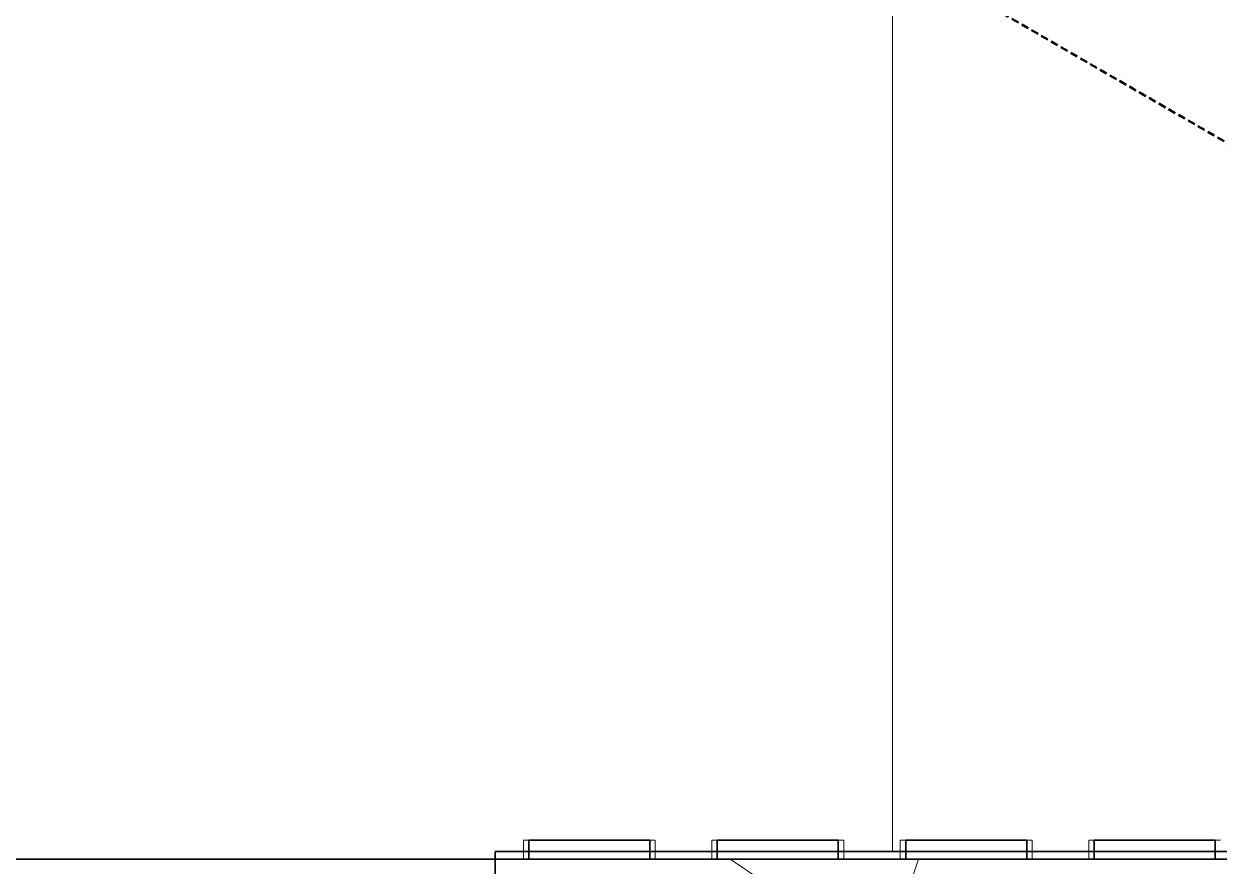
# Model space of a CAD drawing. Header units: millimetres. Extents: x -153298 to 620751, y -313239 to 250031.
# Drawn here: x 130178.9 to 130496, y -304278.6 to -304055.1 of the extents above; entities that cross this region are included whole.
import ezdxf

# ---------------------------------------------------------------- set-up
doc = ezdxf.new("R2010")
doc.units = ezdxf.units.MM
doc.linetypes.add('Centre', pattern=[31.75, 6.35, -4.7625, 15.875, -4.7625])
doc.linetypes.add('DPA_Hidden 50', pattern=[3, 2, -1])
for name, color, linetype, lineweight in [('A-ANNO-SYMB', 7, 'Continuous', 9), ('A-FLOR-FNSH', 7, 'Continuous', 70), ('A-FLOR-LEVL', 7, 'Continuous', 35), ('A-FLOR-PATT', 7, 'Continuous', 70), ('A-GENM', 7, 'Continuous', 9), ('A-WALL-PATT', 7, 'Continuous', 35), ('I-WALL-E', 7, 'Continuous', 35)]:
    doc.layers.add(name, color=color, linetype=linetype, lineweight=lineweight)
pattern_1 = [(50, (108217.3, -305821.75), (728.737, -63.756), [76.2, -838.2]), (355, (108217.3, -305821.75), (-140.972, 764.228), [60.96, -670.56]), (100.451, (108278, -305827.1), (587.77, 700.467), [64.76, -712.36]), (46.184, (108217.3, -305618.55), (1084.316, -168.17), [114.3, -1257.3]), (96.636, (108307.7, -305632.6), (949.61, 989.71), [97.14, -1068.54]), (351.184, (108217.3, -305618.6), (949.62, 989.7), [91.44, -1005.84]), (21, (108318.9, -305669.35), (606.458, -409.06), [76.2, -838.2]), (326, (108318.9, -305669.35), (247.208, 736.753), [60.96, -670.56]), (71.451, (108369.44, -305703.44), (853.668, 327.685), [64.76, -712.36]), (37.5, (108217.3, -305821.75), (12.3547, 338.2201), [33.528, -628.904, 33.528, -647.192, -673.1]), (37.5, (108217.3, -305821.75), (12.3547, 338.2201), [-1343.152, 33.528, -639.572]), (7.5, (108217.3, -305821.75), (267.279, 400.722), [33.528, -354.584, 33.528, -613.664, -256.54]), (7.5, (108217.3, -305821.75), (267.279, 400.722), [-1035.304, 33.528, -223.012]), (327.5, (107990.73, -305821.75), (542.3633, -22.9153), [33.528, -220.472, 33.528, -758.952, -1051.56]), (327.5, (107990.73, -305821.75), (542.3633, -22.9153), [-1046.48, 33.528, -1018.032]), (317.5, (107889.13, -305821.75), (592.517, 101.707), [33.528, -296.672, 33.528, -492.76, -746.76]), (317.5, (107889.13, -305821.75), (592.517, 101.707), [-856.488, 33.528, -713.232])]

# ---------------------------------------------------------------- blocks, each defined once
blk = doc.blocks.new('DPA_GM_Tactile Tile Line Base - Decision Tactile-16424871-2120-01 ENTRANCE 1 SECTION A')
at = {"layer": 'A-GENM', "color": 7}
for p, q in [((-852938.87, 92175), (-852938.87, 92170)), ((-852938.87, 92175), (-852938.87, 92172)), ((-852938.87, 92175), (-852938.87, 92172)), ((-852938.87, 92175), (-852938.87, 92172)), ((-852938.87, 92175), (-852938.87, 92172)), ((-852938.87, 92175), (-852938.87, 92172)), ((-852938.87, 92175), (-852938.87, 92172)), ((-852938.87, 92175), (-852938.87, 92172)), ((-852938.87, 92175), (-852938.87, 92172)), ((-852938.87, 92175), (-852938.87, 92172)), ((-852938.87, 92175), (-852938.87, 92172)), ((-852938.87, 92175), (-852938.87, 92172)), ((-852938.87, 92175), (-852938.87, 92172)), ((-852938.87, 92175), (-852938.87, 92172)), ((-852938.87, 92175), (-852938.87, 92172)), ((-852938.87, 92175), (-852938.87, 92172)), ((-852938.87, 92175), (-852938.87, 92172)), ((-852938.87, 92175), (-852938.87, 92172)), ((-852938.87, 92175), (-852938.87, 92172)), ((-852938.87, 92175), (-852938.87, 92172)), ((-852938.87, 92175), (-852938.87, 92172)), ((-852938.87, 92175), (-852938.87, 92172)), ((-852938.87, 92175), (-852938.87, 92172)), ((-852938.87, 92175), (-852938.87, 92172)), ((-852938.87, 92175), (-852938.87, 92172)), ((-852938.87, 92175), (-852938.87, 92172)), ((-852938.87, 92175), (-852938.87, 92172)), ((-852938.87, 92175), (-852938.87, 92172)), ((-852938.81, 92175), (-852937.41, 92175)), ((-852933.75, 92175), (-852938.28, 92175)), ((-852938.28, 92175), (-852933.75, 92175)), ((-852933.75, 92175), (-852938.28, 92175)), ((-852938.28, 92175), (-852933.75, 92175)), ((-852933.75, 92175), (-852938.28, 92175)), ((-852938.28, 92175), (-852933.75, 92175)), ((-852933.75, 92175), (-852938.28, 92175)), ((-852938.28, 92175), (-852933.75, 92175)), ((-852933.75, 92175), (-852938.28, 92175)), ((-852938.28, 92175), (-852933.75, 92175)), ((-852933.75, 92175), (-852938.28, 92175)), ((-852938.28, 92175), (-852933.75, 92175)), ((-852933.75, 92175), (-852938.28, 92175)), ((-852938.28, 92175), (-852933.75, 92175)), ((-852933.75, 92175), (-852938.28, 92175)), ((-852938.28, 92175), (-852933.75, 92175)), ((-852933.75, 92175), (-852938.28, 92175)), ((-852938.28, 92175), (-852933.75, 92175)), ((-852933.75, 92175), (-852938.28, 92175)), ((-852938.28, 92175), (-852933.75, 92175)), ((-852933.75, 92175), (-852938.28, 92175)), ((-852938.28, 92175), (-852933.75, 92175)), ((-852933.75, 92175), (-852938.28, 92175)), ((-852938.28, 92175), (-852933.75, 92175)), ((-852933.75, 92175), (-852938.28, 92175)), ((-852938.28, 92175), (-852933.75, 92175)), ((-852933.75, 92175), (-852938.28, 92175)), ((-852938.28, 92175), (-852933.75, 92175)), ((-852933.75, 92175), (-852938.28, 92175)), ((-852938.28, 92175), (-852933.75, 92175)), ((-852933.75, 92175), (-852938.28, 92175)), ((-852938.28, 92175), (-852933.75, 92175)), ((-852933.75, 92175), (-852938.28, 92175)), ((-852938.28, 92175), (-852933.75, 92175)), ((-852933.75, 92175), (-852938.28, 92175)), ((-852938.28, 92175), (-852933.75, 92175)), ((-852933.75, 92175), (-852938.28, 92175)), ((-852938.28, 92175), (-852933.75, 92175)), ((-852933.75, 92175), (-852938.28, 92175)), ((-852938.28, 92175), (-852933.75, 92175)), ((-852933.75, 92175), (-852938.28, 92175)), ((-852938.28, 92175), (-852933.75, 92175)), ((-852933.75, 92175), (-852938.28, 92175)), ((-852938.28, 92175), (-852933.75, 92175)), ((-852933.75, 92175), (-852938.28, 92175)), ((-852938.28, 92175), (-852933.75, 92175)), ((-852933.75, 92175), (-852938.28, 92175)), ((-852938.28, 92175), (-852933.75, 92175)), ((-852933.75, 92175), (-852938.28, 92175)), ((-852938.28, 92175), (-852933.75, 92175)), ((-852933.75, 92175), (-852938.28, 92175)), ((-852938.28, 92175), (-852933.75, 92175)), ((-852933.75, 92175), (-852938.28, 92175)), ((-852938.28, 92175), (-852933.75, 92175)), ((-852933.42, 92175), (-852937.92, 92175)), ((-852921.37, 92175), (-852933.43, 92175)), ((-852933.43, 92175), (-852921.37, 92175)), ((-852921.37, 92175), (-852933.43, 92175)), ((-852933.43, 92175), (-852921.37, 92175)), ((-852921.37, 92175), (-852933.43, 92175)), ((-852933.43, 92175), (-852921.37, 92175)), ((-852921.37, 92175), (-852933.43, 92175)), ((-852933.43, 92175), (-852921.37, 92175)), ((-852921.37, 92175), (-852933.43, 92175)), ((-852933.43, 92175), (-852921.37, 92175)), ((-852921.37, 92175), (-852933.43, 92175)), ((-852933.43, 92175), (-852921.37, 92175)), ((-852921.37, 92175), (-852933.43, 92175)), ((-852933.43, 92175), (-852921.37, 92175)), ((-852921.37, 92175), (-852933.43, 92175)), ((-852933.43, 92175), (-852921.37, 92175)), ((-852921.37, 92175), (-852933.43, 92175)), ((-852933.43, 92175), (-852921.37, 92175)), ((-852921.37, 92175), (-852933.43, 92175)), ((-852933.43, 92175), (-852921.37, 92175)), ((-852921.37, 92175), (-852933.43, 92175)), ((-852933.43, 92175), (-852921.37, 92175)), ((-852921.37, 92175), (-852933.43, 92175)), ((-852933.43, 92175), (-852921.37, 92175)), ((-852921.37, 92175), (-852933.43, 92175)), ((-852933.43, 92175), (-852921.37, 92175)), ((-852921.37, 92175), (-852933.43, 92175)), ((-852933.43, 92175), (-852921.37, 92175)), ((-852921.37, 92175), (-852933.43, 92175)), ((-852933.43, 92175), (-852921.37, 92175)), ((-852921.37, 92175), (-852933.43, 92175)), ((-852933.43, 92175), (-852921.37, 92175)), ((-852921.37, 92175), (-852933.43, 92175)), ((-852933.43, 92175), (-852921.37, 92175)), ((-852921.37, 92175), (-852933.43, 92175)), ((-852933.43, 92175), (-852921.37, 92175)), ((-852921.37, 92175), (-852933.43, 92175)), ((-852933.43, 92175), (-852921.37, 92175)), ((-852921.37, 92175), (-852933.43, 92175)), ((-852933.43, 92175), (-852921.37, 92175)), ((-852921.37, 92175), (-852933.43, 92175)), ((-852933.43, 92175), (-852921.37, 92175)), ((-852921.37, 92175), (-852933.43, 92175)), ((-852933.43, 92175), (-852921.37, 92175)), ((-852921.37, 92175), (-852933.43, 92175)), ((-852933.43, 92175), (-852921.37, 92175)), ((-852921.37, 92175), (-852933.43, 92175)), ((-852933.43, 92175), (-852921.37, 92175)), ((-852921.37, 92175), (-852933.43, 92175)), ((-852933.43, 92175), (-852921.37, 92175)), ((-852921.37, 92175), (-852933.43, 92175)), ((-852933.43, 92175), (-852921.37, 92175)), ((-852921.37, 92175), (-852933.43, 92175)), ((-852933.43, 92175), (-852921.37, 92175)), ((-852921.37, 92175), (-852933.22, 92175)), ((-852904.83, 92175), (-852921.37, 92175)), ((-852921.37, 92175), (-852904.47, 92175)), ((-852904.47, 92175), (-852921.37, 92175)), ((-852921.37, 92175), (-852904.47, 92175)), ((-852904.47, 92175), (-852921.37, 92175)), ((-852921.37, 92175), (-852904.47, 92175)), ((-852904.47, 92175), (-852921.37, 92175)), ((-852921.37, 92175), (-852904.47, 92175)), ((-852904.47, 92175), (-852921.37, 92175)), ((-852921.37, 92175), (-852904.47, 92175)), ((-852904.47, 92175), (-852921.37, 92175)), ((-852921.37, 92175), (-852904.47, 92175)), ((-852904.47, 92175), (-852921.37, 92175)), ((-852921.37, 92175), (-852904.47, 92175)), ((-852904.47, 92175), (-852921.37, 92175)), ((-852921.37, 92175), (-852904.47, 92175)), ((-852904.47, 92175), (-852921.37, 92175)), ((-852921.37, 92175), (-852904.47, 92175)), ((-852904.47, 92175), (-852921.37, 92175)), ((-852921.37, 92175), (-852904.47, 92175)), ((-852904.47, 92175), (-852921.37, 92175)), ((-852921.37, 92175), (-852904.47, 92175)), ((-852904.47, 92175), (-852921.37, 92175)), ((-852921.37, 92175), (-852904.47, 92175)), ((-852904.47, 92175), (-852921.37, 92175)), ((-852921.37, 92175), (-852904.47, 92175)), ((-852904.47, 92175), (-852921.37, 92175)), ((-852921.37, 92175), (-852904.47, 92175)), ((-852904.47, 92175), (-852921.37, 92175)), ((-852921.37, 92175), (-852904.47, 92175)), ((-852904.47, 92175), (-852921.37, 92175)), ((-852921.37, 92175), (-852904.47, 92175)), ((-852904.47, 92175), (-852921.37, 92175)), ((-852921.37, 92175), (-852904.47, 92175)), ((-852904.47, 92175), (-852921.37, 92175)), ((-852921.37, 92175), (-852904.47, 92175)), ((-852904.47, 92175), (-852921.37, 92175)), ((-852921.37, 92175), (-852904.47, 92175)), ((-852904.47, 92175), (-852921.37, 92175)), ((-852921.37, 92175), (-852904.47, 92175)), ((-852904.47, 92175), (-852921.37, 92175)), ((-852921.37, 92175), (-852904.47, 92175)), ((-852904.47, 92175), (-852921.37, 92175)), ((-852921.37, 92175), (-852904.47, 92175)), ((-852904.47, 92175), (-852921.37, 92175)), ((-852921.37, 92175), (-852904.47, 92175)), ((-852904.47, 92175), (-852921.37, 92175)), ((-852921.37, 92175), (-852904.47, 92175)), ((-852904.47, 92175), (-852921.37, 92175)), ((-852921.37, 92175), (-852904.47, 92175)), ((-852904.47, 92175), (-852921.37, 92175)), ((-852921.37, 92175), (-852904.47, 92175)), ((-852904.47, 92175), (-852921.37, 92175)), ((-852921.37, 92175), (-852904.47, 92175)), ((-852904.47, 92175), (-852921.37, 92175)), ((-852905.33, 92175), (-852904.11, 92175)), ((-852904.08, 92175), (-852904.02, 92175)), ((-852903.96, 92175), (-852903.96, 92175)), ((-852903.96, 92175), (-852903.96, 92175)), ((-852903.96, 92175), (-852903.96, 92175)), ((-852903.96, 92175), (-852903.96, 92175)), ((-852903.96, 92175), (-852903.96, 92175)), ((-852903.96, 92175), (-852903.96, 92175)), ((-852903.96, 92175), (-852903.96, 92175)), ((-852903.96, 92175), (-852903.96, 92175)), ((-852903.96, 92175), (-852903.96, 92175)), ((-852903.96, 92175), (-852903.96, 92175)), ((-852903.96, 92175), (-852903.96, 92175)), ((-852903.96, 92175), (-852903.96, 92175)), ((-852903.96, 92175), (-852903.96, 92175)), ((-852903.96, 92175), (-852903.96, 92175)), ((-852903.96, 92175), (-852903.96, 92175)), ((-852903.96, 92175), (-852903.96, 92175)), ((-852903.96, 92175), (-852903.96, 92175)), ((-852903.96, 92175), (-852903.96, 92175)), ((-852903.96, 92175), (-852903.96, 92175)), ((-852903.96, 92175), (-852903.96, 92175)), ((-852903.96, 92175), (-852903.96, 92175)), ((-852903.96, 92175), (-852903.96, 92175)), ((-852903.96, 92175), (-852903.96, 92175)), ((-852903.96, 92175), (-852903.96, 92175)), ((-852903.96, 92175), (-852903.96, 92175)), ((-852903.96, 92175), (-852903.96, 92175)), ((-852903.96, 92175), (-852903.96, 92175)), ((-852903.87, 92170), (-852903.87, 92175)), ((-852903.87, 92172), (-852903.87, 92175)), ((-852903.87, 92172), (-852903.87, 92175)), ((-852903.87, 92172), (-852903.87, 92175)), ((-852903.87, 92172), (-852903.87, 92175)), ((-852903.87, 92172), (-852903.87, 92175)), ((-852903.87, 92172), (-852903.87, 92175)), ((-852903.87, 92172), (-852903.87, 92175)), ((-852903.87, 92172), (-852903.87, 92175)), ((-852903.87, 92172), (-852903.87, 92175)), ((-852903.87, 92172), (-852903.87, 92175)), ((-852903.87, 92172), (-852903.87, 92175)), ((-852903.87, 92172), (-852903.87, 92175)), ((-852903.87, 92172), (-852903.87, 92175)), ((-852903.87, 92172), (-852903.87, 92175)), ((-852903.87, 92172), (-852903.87, 92175)), ((-852903.87, 92172), (-852903.87, 92175)), ((-852903.87, 92172), (-852903.87, 92175)), ((-852903.87, 92172), (-852903.87, 92175)), ((-852903.87, 92172), (-852903.87, 92175)), ((-852903.87, 92172), (-852903.87, 92175)), ((-852903.87, 92172), (-852903.87, 92175)), ((-852903.87, 92172), (-852903.87, 92175)), ((-852903.87, 92172), (-852903.87, 92175)), ((-852903.87, 92172), (-852903.87, 92175)), ((-852903.87, 92172), (-852903.87, 92175)), ((-852903.87, 92172), (-852903.87, 92175)), ((-852903.87, 92172), (-852903.87, 92175)), ((-852888.87, 92175), (-852888.87, 92170)), ((-852888.87, 92175), (-852888.87, 92172)), ((-852888.87, 92175), (-852888.87, 92172)), ((-852888.87, 92175), (-852888.87, 92172)), ((-852888.87, 92175), (-852888.87, 92172)), ((-852888.87, 92175), (-852888.87, 92172)), ((-852888.87, 92175), (-852888.87, 92172)), ((-852888.87, 92175), (-852888.87, 92172)), ((-852888.87, 92175), (-852888.87, 92172)), ((-852888.87, 92175), (-852888.87, 92172)), ((-852888.87, 92175), (-852888.87, 92172)), ((-852888.87, 92175), (-852888.87, 92172)), ((-852888.87, 92175), (-852888.87, 92172)), ((-852888.87, 92175), (-852888.87, 92172)), ((-852888.87, 92175), (-852888.87, 92172)), ((-852888.87, 92175), (-852888.87, 92172)), ((-852888.87, 92175), (-852888.87, 92172)), ((-852888.87, 92175), (-852888.87, 92172)), ((-852888.87, 92175), (-852888.87, 92172)), ((-852888.87, 92175), (-852888.87, 92172)), ((-852888.87, 92175), (-852888.87, 92172)), ((-852888.87, 92175), (-852888.87, 92172)), ((-852888.87, 92175), (-852888.87, 92172)), ((-852888.87, 92175), (-852888.87, 92172)), ((-852888.87, 92175), (-852888.87, 92172)), ((-852888.87, 92175), (-852888.87, 92172)), ((-852888.87, 92175), (-852888.87, 92172)), ((-852888.87, 92175), (-852888.87, 92172)), ((-852888.81, 92175), (-852887.41, 92175)), ((-852875.9, 92175), (-852888.28, 92175)), ((-852888.28, 92175), (-852875.9, 92175)), ((-852875.9, 92175), (-852888.28, 92175)), ((-852888.28, 92175), (-852875.9, 92175)), ((-852875.9, 92175), (-852888.28, 92175)), ((-852888.28, 92175), (-852875.9, 92175)), ((-852875.9, 92175), (-852888.28, 92175)), ((-852888.28, 92175), (-852875.9, 92175)), ((-852875.9, 92175), (-852888.28, 92175)), ((-852888.28, 92175), (-852875.9, 92175)), ((-852875.9, 92175), (-852888.28, 92175)), ((-852888.28, 92175), (-852875.9, 92175)), ((-852875.9, 92175), (-852888.28, 92175)), ((-852888.28, 92175), (-852875.9, 92175)), ((-852875.9, 92175), (-852888.28, 92175)), ((-852888.28, 92175), (-852875.9, 92175)), ((-852875.9, 92175), (-852888.28, 92175)), ((-852888.28, 92175), (-852875.9, 92175)), ((-852875.9, 92175), (-852888.28, 92175)), ((-852888.28, 92175), (-852875.9, 92175)), ((-852875.9, 92175), (-852888.28, 92175)), ((-852888.28, 92175), (-852875.9, 92175)), ((-852875.9, 92175), (-852888.28, 92175)), ((-852888.28, 92175), (-852875.9, 92175)), ((-852875.9, 92175), (-852888.28, 92175)), ((-852888.28, 92175), (-852875.9, 92175)), ((-852875.9, 92175), (-852888.28, 92175)), ((-852888.28, 92175), (-852875.9, 92175)), ((-852875.9, 92175), (-852888.28, 92175)), ((-852888.28, 92175), (-852875.9, 92175)), ((-852875.9, 92175), (-852888.28, 92175)), ((-852888.28, 92175), (-852875.9, 92175)), ((-852875.9, 92175), (-852888.28, 92175)), ((-852888.28, 92175), (-852875.9, 92175)), ((-852875.9, 92175), (-852888.28, 92175)), ((-852888.28, 92175), (-852875.9, 92175)), ((-852875.9, 92175), (-852888.28, 92175)), ((-852888.28, 92175), (-852875.9, 92175)), ((-852875.9, 92175), (-852888.28, 92175)), ((-852888.28, 92175), (-852875.9, 92175)), ((-852875.9, 92175), (-852888.28, 92175)), ((-852888.28, 92175), (-852875.9, 92175)), ((-852875.9, 92175), (-852888.28, 92175)), ((-852888.28, 92175), (-852875.9, 92175)), ((-852875.9, 92175), (-852888.28, 92175)), ((-852888.28, 92175), (-852875.9, 92175)), ((-852875.9, 92175), (-852888.28, 92175)), ((-852888.28, 92175), (-852875.9, 92175)), ((-852875.9, 92175), (-852888.28, 92175)), ((-852888.28, 92175), (-852875.9, 92175)), ((-852875.9, 92175), (-852888.28, 92175)), ((-852888.28, 92175), (-852875.9, 92175)), ((-852875.9, 92175), (-852888.28, 92175)), ((-852888.28, 92175), (-852875.9, 92175)), ((-852875.67, 92175), (-852887.92, 92175)), ((-852871.37, 92175), (-852874.81, 92175)), ((-852874.81, 92175), (-852871.37, 92175)), ((-852871.37, 92175), (-852874.81, 92175)), ((-852874.81, 92175), (-852871.37, 92175)), ((-852871.37, 92175), (-852874.81, 92175)), ((-852874.81, 92175), (-852871.37, 92175)), ((-852871.37, 92175), (-852874.81, 92175)), ((-852874.81, 92175), (-852871.37, 92175)), ((-852871.37, 92175), (-852874.81, 92175)), ((-852874.81, 92175), (-852871.37, 92175)), ((-852871.37, 92175), (-852874.81, 92175)), ((-852874.81, 92175), (-852871.37, 92175)), ((-852871.37, 92175), (-852874.81, 92175)), ((-852874.81, 92175), (-852871.37, 92175)), ((-852871.37, 92175), (-852874.81, 92175)), ((-852874.81, 92175), (-852871.37, 92175)), ((-852871.37, 92175), (-852874.81, 92175)), ((-852874.81, 92175), (-852871.37, 92175)), ((-852871.37, 92175), (-852874.81, 92175)), ((-852874.81, 92175), (-852871.37, 92175)), ((-852871.37, 92175), (-852874.81, 92175)), ((-852874.81, 92175), (-852871.37, 92175)), ((-852871.37, 92175), (-852874.81, 92175)), ((-852874.81, 92175), (-852871.37, 92175)), ((-852871.37, 92175), (-852874.81, 92175)), ((-852874.81, 92175), (-852871.37, 92175)), ((-852871.37, 92175), (-852874.81, 92175)), ((-852874.81, 92175), (-852871.37, 92175)), ((-852871.37, 92175), (-852874.81, 92175)), ((-852874.81, 92175), (-852871.37, 92175)), ((-852871.37, 92175), (-852874.81, 92175)), ((-852874.81, 92175), (-852871.37, 92175)), ((-852871.37, 92175), (-852874.81, 92175)), ((-852874.81, 92175), (-852871.37, 92175)), ((-852871.37, 92175), (-852874.81, 92175)), ((-852874.81, 92175), (-852871.37, 92175)), ((-852871.37, 92175), (-852874.81, 92175)), ((-852874.81, 92175), (-852871.37, 92175)), ((-852871.37, 92175), (-852874.81, 92175)), ((-852874.81, 92175), (-852871.37, 92175)), ((-852871.37, 92175), (-852874.81, 92175)), ((-852874.81, 92175), (-852871.37, 92175)), ((-852871.37, 92175), (-852874.81, 92175)), ((-852874.81, 92175), (-852871.37, 92175)), ((-852871.37, 92175), (-852874.81, 92175)), ((-852874.81, 92175), (-852871.37, 92175)), ((-852871.37, 92175), (-852874.81, 92175)), ((-852874.81, 92175), (-852871.37, 92175)), ((-852871.37, 92175), (-852874.81, 92175)), ((-852874.81, 92175), (-852871.37, 92175)), ((-852871.37, 92175), (-852874.81, 92175)), ((-852874.81, 92175), (-852871.37, 92175)), ((-852871.37, 92175), (-852874.81, 92175)), ((-852874.81, 92175), (-852871.37, 92175)), ((-852871.37, 92175), (-852874.8, 92175)), ((-852860.1, 92175), (-852871.37, 92175)), ((-852871.37, 92175), (-852860.06, 92175)), ((-852860.06, 92175), (-852871.37, 92175)), ((-852871.37, 92175), (-852860.06, 92175)), ((-852860.06, 92175), (-852871.37, 92175)), ((-852871.37, 92175), (-852860.06, 92175)), ((-852860.06, 92175), (-852871.37, 92175)), ((-852871.37, 92175), (-852860.06, 92175)), ((-852860.06, 92175), (-852871.37, 92175)), ((-852871.37, 92175), (-852860.06, 92175)), ((-852860.06, 92175), (-852871.37, 92175)), ((-852871.37, 92175), (-852860.06, 92175)), ((-852860.06, 92175), (-852871.37, 92175)), ((-852871.37, 92175), (-852860.06, 92175)), ((-852860.06, 92175), (-852871.37, 92175)), ((-852871.37, 92175), (-852860.06, 92175)), ((-852860.06, 92175), (-852871.37, 92175)), ((-852871.37, 92175), (-852860.06, 92175)), ((-852860.06, 92175), (-852871.37, 92175)), ((-852871.37, 92175), (-852860.06, 92175)), ((-852860.06, 92175), (-852871.37, 92175)), ((-852871.37, 92175), (-852860.06, 92175)), ((-852860.06, 92175), (-852871.37, 92175)), ((-852871.37, 92175), (-852860.06, 92175)), ((-852860.06, 92175), (-852871.37, 92175)), ((-852871.37, 92175), (-852860.06, 92175)), ((-852860.06, 92175), (-852871.37, 92175)), ((-852871.37, 92175), (-852860.06, 92175)), ((-852860.06, 92175), (-852871.37, 92175)), ((-852871.37, 92175), (-852860.06, 92175)), ((-852860.06, 92175), (-852871.37, 92175)), ((-852871.37, 92175), (-852860.06, 92175)), ((-852860.06, 92175), (-852871.37, 92175)), ((-852871.37, 92175), (-852860.06, 92175)), ((-852860.06, 92175), (-852871.37, 92175)), ((-852871.37, 92175), (-852860.06, 92175)), ((-852860.06, 92175), (-852871.37, 92175)), ((-852871.37, 92175), (-852860.06, 92175)), ((-852860.06, 92175), (-852871.37, 92175)), ((-852871.37, 92175), (-852860.06, 92175)), ((-852860.06, 92175), (-852871.37, 92175)), ((-852871.37, 92175), (-852860.06, 92175)), ((-852860.06, 92175), (-852871.37, 92175)), ((-852871.37, 92175), (-852860.06, 92175)), ((-852860.06, 92175), (-852871.37, 92175)), ((-852871.37, 92175), (-852860.06, 92175)), ((-852860.06, 92175), (-852871.37, 92175)), ((-852871.37, 92175), (-852860.06, 92175)), ((-852860.06, 92175), (-852871.37, 92175)), ((-852871.37, 92175), (-852860.06, 92175)), ((-852860.06, 92175), (-852871.37, 92175)), ((-852871.37, 92175), (-852860.06, 92175)), ((-852860.06, 92175), (-852871.37, 92175)), ((-852871.37, 92175), (-852860.06, 92175)), ((-852860.06, 92175), (-852871.37, 92175)), ((-852854.83, 92175), (-852859.53, 92175)), ((-852859, 92175), (-852854.47, 92175)), ((-852854.47, 92175), (-852859, 92175)), ((-852859, 92175), (-852854.47, 92175)), ((-852854.47, 92175), (-852859, 92175)), ((-852859, 92175), (-852854.47, 92175)), ((-852854.47, 92175), (-852859, 92175)), ((-852859, 92175), (-852854.47, 92175)), ((-852854.47, 92175), (-852859, 92175)), ((-852859, 92175), (-852854.47, 92175)), ((-852854.47, 92175), (-852859, 92175)), ((-852859, 92175), (-852854.47, 92175)), ((-852854.47, 92175), (-852859, 92175)), ((-852859, 92175), (-852854.47, 92175)), ((-852854.47, 92175), (-852859, 92175)), ((-852859, 92175), (-852854.47, 92175)), ((-852854.47, 92175), (-852859, 92175)), ((-852859, 92175), (-852854.47, 92175)), ((-852854.47, 92175), (-852859, 92175)), ((-852859, 92175), (-852854.47, 92175)), ((-852854.47, 92175), (-852859, 92175)), ((-852859, 92175), (-852854.47, 92175)), ((-852854.47, 92175), (-852859, 92175)), ((-852859, 92175), (-852854.47, 92175)), ((-852854.47, 92175), (-852859, 92175)), ((-852859, 92175), (-852854.47, 92175)), ((-852854.47, 92175), (-852859, 92175)), ((-852859, 92175), (-852854.47, 92175)), ((-852854.47, 92175), (-852859, 92175)), ((-852859, 92175), (-852854.47, 92175)), ((-852854.47, 92175), (-852859, 92175)), ((-852859, 92175), (-852854.47, 92175)), ((-852854.47, 92175), (-852859, 92175)), ((-852859, 92175), (-852854.47, 92175)), ((-852854.47, 92175), (-852859, 92175)), ((-852859, 92175), (-852854.47, 92175)), ((-852854.47, 92175), (-852859, 92175)), ((-852859, 92175), (-852854.47, 92175)), ((-852854.47, 92175), (-852859, 92175)), ((-852859, 92175), (-852854.47, 92175)), ((-852854.47, 92175), (-852859, 92175)), ((-852859, 92175), (-852854.47, 92175)), ((-852854.47, 92175), (-852859, 92175)), ((-852859, 92175), (-852854.47, 92175)), ((-852854.47, 92175), (-852859, 92175)), ((-852859, 92175), (-852854.47, 92175)), ((-852854.47, 92175), (-852859, 92175)), ((-852859, 92175), (-852854.47, 92175)), ((-852854.47, 92175), (-852859, 92175)), ((-852859, 92175), (-852854.47, 92175)), ((-852854.47, 92175), (-852859, 92175)), ((-852859, 92175), (-852854.47, 92175)), ((-852854.47, 92175), (-852859, 92175)), ((-852859, 92175), (-852854.47, 92175)), ((-852854.47, 92175), (-852859, 92175)), ((-852855.33, 92175), (-852853.94, 92175)), ((-852853.87, 92170), (-852853.87, 92175)), ((-852853.87, 92172), (-852853.87, 92175)), ((-852853.87, 92172), (-852853.87, 92175)), ((-852853.87, 92172), (-852853.87, 92175)), ((-852853.87, 92172), (-852853.87, 92175)), ((-852853.87, 92172), (-852853.87, 92175)), ((-852853.87, 92172), (-852853.87, 92175)), ((-852853.87, 92172), (-852853.87, 92175)), ((-852853.87, 92172), (-852853.87, 92175)), ((-852853.87, 92172), (-852853.87, 92175)), ((-852853.87, 92172), (-852853.87, 92175)), ((-852853.87, 92172), (-852853.87, 92175)), ((-852853.87, 92172), (-852853.87, 92175)), ((-852853.87, 92172), (-852853.87, 92175)), ((-852853.87, 92172), (-852853.87, 92175)), ((-852853.87, 92172), (-852853.87, 92175)), ((-852853.87, 92172), (-852853.87, 92175)), ((-852853.87, 92172), (-852853.87, 92175)), ((-852853.87, 92172), (-852853.87, 92175)), ((-852853.87, 92172), (-852853.87, 92175)), ((-852853.87, 92172), (-852853.87, 92175)), ((-852853.87, 92172), (-852853.87, 92175)), ((-852853.87, 92172), (-852853.87, 92175)), ((-852853.87, 92172), (-852853.87, 92175)), ((-852853.87, 92172), (-852853.87, 92175)), ((-852853.87, 92172), (-852853.87, 92175)), ((-852853.87, 92172), (-852853.87, 92175)), ((-852853.87, 92172), (-852853.87, 92175)), ((-852838.87, 92175), (-852838.87, 92170)), ((-852838.87, 92175), (-852838.87, 92172)), ((-852838.87, 92175), (-852838.87, 92172)), ((-852838.87, 92175), (-852838.87, 92172)), ((-852838.87, 92175), (-852838.87, 92172)), ((-852838.87, 92175), (-852838.87, 92172)), ((-852838.87, 92175), (-852838.87, 92172)), ((-852838.87, 92175), (-852838.87, 92172)), ((-852838.87, 92175), (-852838.87, 92172)), ((-852838.87, 92175), (-852838.87, 92172)), ((-852838.87, 92175), (-852838.87, 92172)), ((-852838.87, 92175), (-852838.87, 92172)), ((-852838.87, 92175), (-852838.87, 92172)), ((-852838.87, 92175), (-852838.87, 92172)), ((-852838.87, 92175), (-852838.87, 92172)), ((-852838.87, 92175), (-852838.87, 92172)), ((-852838.87, 92175), (-852838.87, 92172)), ((-852838.87, 92175), (-852838.87, 92172)), ((-852838.87, 92175), (-852838.87, 92172)), ((-852838.87, 92175), (-852838.87, 92172)), ((-852838.87, 92175), (-852838.87, 92172)), ((-852838.87, 92175), (-852838.87, 92172)), ((-852838.87, 92175), (-852838.87, 92172)), ((-852838.87, 92175), (-852838.87, 92172)), ((-852838.87, 92175), (-852838.87, 92172)), ((-852838.87, 92175), (-852838.87, 92172)), ((-852838.87, 92175), (-852838.87, 92172)), ((-852838.87, 92175), (-852838.87, 92172)), ((-852838.81, 92175), (-852837.41, 92175)), ((-852830.89, 92175), (-852838.28, 92175)), ((-852838.28, 92175), (-852830.89, 92175)), ((-852830.89, 92175), (-852838.28, 92175)), ((-852838.28, 92175), (-852830.89, 92175)), ((-852830.89, 92175), (-852838.28, 92175)), ((-852838.28, 92175), (-852830.89, 92175)), ((-852830.89, 92175), (-852838.28, 92175)), ((-852838.28, 92175), (-852830.89, 92175)), ((-852830.89, 92175), (-852838.28, 92175)), ((-852838.28, 92175), (-852830.89, 92175)), ((-852830.89, 92175), (-852838.28, 92175)), ((-852838.28, 92175), (-852830.89, 92175)), ((-852830.89, 92175), (-852838.28, 92175)), ((-852838.28, 92175), (-852830.89, 92175)), ((-852830.89, 92175), (-852838.28, 92175)), ((-852838.28, 92175), (-852830.89, 92175)), ((-852830.89, 92175), (-852838.28, 92175)), ((-852838.28, 92175), (-852830.89, 92175)), ((-852830.89, 92175), (-852838.28, 92175)), ((-852838.28, 92175), (-852830.89, 92175)), ((-852830.89, 92175), (-852838.28, 92175)), ((-852838.28, 92175), (-852830.89, 92175)), ((-852830.89, 92175), (-852838.28, 92175)), ((-852838.28, 92175), (-852830.89, 92175)), ((-852830.89, 92175), (-852838.28, 92175)), ((-852838.28, 92175), (-852830.89, 92175)), ((-852830.89, 92175), (-852838.28, 92175)), ((-852838.28, 92175), (-852830.89, 92175)), ((-852830.89, 92175), (-852838.28, 92175)), ((-852838.28, 92175), (-852830.89, 92175)), ((-852830.89, 92175), (-852838.28, 92175)), ((-852838.28, 92175), (-852830.89, 92175)), ((-852830.89, 92175), (-852838.28, 92175)), ((-852838.28, 92175), (-852830.89, 92175)), ((-852830.89, 92175), (-852838.28, 92175)), ((-852838.28, 92175), (-852830.89, 92175)), ((-852830.89, 92175), (-852838.28, 92175)), ((-852838.28, 92175), (-852830.89, 92175)), ((-852830.89, 92175), (-852838.28, 92175)), ((-852838.28, 92175), (-852830.89, 92175)), ((-852830.89, 92175), (-852838.28, 92175)), ((-852838.28, 92175), (-852830.89, 92175)), ((-852830.89, 92175), (-852838.28, 92175)), ((-852838.28, 92175), (-852830.89, 92175)), ((-852830.89, 92175), (-852838.28, 92175)), ((-852838.28, 92175), (-852830.89, 92175)), ((-852830.89, 92175), (-852838.28, 92175)), ((-852838.28, 92175), (-852830.89, 92175)), ((-852830.89, 92175), (-852838.28, 92175)), ((-852838.28, 92175), (-852830.89, 92175)), ((-852830.89, 92175), (-852838.28, 92175)), ((-852838.28, 92175), (-852830.89, 92175)), ((-852830.89, 92175), (-852838.28, 92175)), ((-852838.28, 92175), (-852830.89, 92175)), ((-852830.9, 92175), (-852837.92, 92175)), ((-852821.37, 92175), (-852830.12, 92175)), ((-852830.12, 92175), (-852821.37, 92175)), ((-852821.37, 92175), (-852830.12, 92175)), ((-852830.12, 92175), (-852821.37, 92175)), ((-852821.37, 92175), (-852830.12, 92175)), ((-852830.12, 92175), (-852821.37, 92175)), ((-852821.37, 92175), (-852830.12, 92175)), ((-852830.12, 92175), (-852821.37, 92175)), ((-852821.37, 92175), (-852830.12, 92175)), ((-852830.12, 92175), (-852821.37, 92175)), ((-852821.37, 92175), (-852830.12, 92175)), ((-852830.12, 92175), (-852821.37, 92175)), ((-852821.37, 92175), (-852830.12, 92175)), ((-852830.12, 92175), (-852821.37, 92175)), ((-852821.37, 92175), (-852830.12, 92175)), ((-852830.12, 92175), (-852821.37, 92175)), ((-852821.37, 92175), (-852830.12, 92175)), ((-852830.12, 92175), (-852821.37, 92175)), ((-852821.37, 92175), (-852830.12, 92175)), ((-852830.12, 92175), (-852821.37, 92175)), ((-852821.37, 92175), (-852830.12, 92175)), ((-852830.12, 92175), (-852821.37, 92175)), ((-852821.37, 92175), (-852830.12, 92175)), ((-852830.12, 92175), (-852821.37, 92175)), ((-852821.37, 92175), (-852830.12, 92175)), ((-852830.12, 92175), (-852821.37, 92175)), ((-852821.37, 92175), (-852830.12, 92175)), ((-852830.12, 92175), (-852821.37, 92175)), ((-852821.37, 92175), (-852830.12, 92175)), ((-852830.12, 92175), (-852821.37, 92175)), ((-852821.37, 92175), (-852830.12, 92175)), ((-852830.12, 92175), (-852821.37, 92175)), ((-852821.37, 92175), (-852830.12, 92175)), ((-852830.12, 92175), (-852821.37, 92175)), ((-852821.37, 92175), (-852830.12, 92175)), ((-852830.12, 92175), (-852821.37, 92175)), ((-852821.37, 92175), (-852830.12, 92175)), ((-852830.12, 92175), (-852821.37, 92175)), ((-852821.37, 92175), (-852830.12, 92175)), ((-852830.12, 92175), (-852821.37, 92175)), ((-852821.37, 92175), (-852830.12, 92175)), ((-852830.12, 92175), (-852821.37, 92175)), ((-852821.37, 92175), (-852830.12, 92175)), ((-852830.12, 92175), (-852821.37, 92175)), ((-852821.37, 92175), (-852830.12, 92175)), ((-852830.12, 92175), (-852821.37, 92175)), ((-852821.37, 92175), (-852830.12, 92175)), ((-852830.12, 92175), (-852821.37, 92175)), ((-852821.37, 92175), (-852830.12, 92175)), ((-852830.12, 92175), (-852821.37, 92175)), ((-852821.37, 92175), (-852830.12, 92175)), ((-852830.12, 92175), (-852821.37, 92175)), ((-852821.37, 92175), (-852830.12, 92175)), ((-852830.12, 92175), (-852821.37, 92175)), ((-852821.37, 92175), (-852829.7, 92175)), ((-852817.08, 92175), (-852821.37, 92175)), ((-852821.37, 92175), (-852816.84, 92175)), ((-852816.84, 92175), (-852821.37, 92175)), ((-852821.37, 92175), (-852816.84, 92175)), ((-852816.84, 92175), (-852821.37, 92175)), ((-852821.37, 92175), (-852816.84, 92175)), ((-852816.84, 92175), (-852821.37, 92175)), ((-852821.37, 92175), (-852816.84, 92175)), ((-852816.84, 92175), (-852821.37, 92175)), ((-852821.37, 92175), (-852816.84, 92175)), ((-852816.84, 92175), (-852821.37, 92175)), ((-852821.37, 92175), (-852816.84, 92175)), ((-852816.84, 92175), (-852821.37, 92175)), ((-852821.37, 92175), (-852816.84, 92175)), ((-852816.84, 92175), (-852821.37, 92175)), ((-852821.37, 92175), (-852816.84, 92175)), ((-852816.84, 92175), (-852821.37, 92175)), ((-852821.37, 92175), (-852816.84, 92175)), ((-852816.84, 92175), (-852821.37, 92175)), ((-852821.37, 92175), (-852816.84, 92175)), ((-852816.84, 92175), (-852821.37, 92175)), ((-852821.37, 92175), (-852816.84, 92175)), ((-852816.84, 92175), (-852821.37, 92175)), ((-852821.37, 92175), (-852816.84, 92175)), ((-852816.84, 92175), (-852821.37, 92175)), ((-852821.37, 92175), (-852816.84, 92175)), ((-852816.84, 92175), (-852821.37, 92175)), ((-852821.37, 92175), (-852816.84, 92175)), ((-852816.84, 92175), (-852821.37, 92175)), ((-852821.37, 92175), (-852816.84, 92175)), ((-852816.84, 92175), (-852821.37, 92175)), ((-852821.37, 92175), (-852816.84, 92175)), ((-852816.84, 92175), (-852821.37, 92175)), ((-852821.37, 92175), (-852816.84, 92175)), ((-852816.84, 92175), (-852821.37, 92175)), ((-852821.37, 92175), (-852816.84, 92175)), ((-852816.84, 92175), (-852821.37, 92175)), ((-852821.37, 92175), (-852816.84, 92175)), ((-852816.84, 92175), (-852821.37, 92175)), ((-852821.37, 92175), (-852816.84, 92175)), ((-852816.84, 92175), (-852821.37, 92175)), ((-852821.37, 92175), (-852816.84, 92175)), ((-852816.84, 92175), (-852821.37, 92175)), ((-852821.37, 92175), (-852816.84, 92175)), ((-852816.84, 92175), (-852821.37, 92175)), ((-852821.37, 92175), (-852816.84, 92175)), ((-852816.84, 92175), (-852821.37, 92175)), ((-852821.37, 92175), (-852816.84, 92175)), ((-852816.84, 92175), (-852821.37, 92175)), ((-852821.37, 92175), (-852816.84, 92175)), ((-852816.84, 92175), (-852821.37, 92175)), ((-852821.37, 92175), (-852816.84, 92175)), ((-852816.84, 92175), (-852821.37, 92175)), ((-852821.37, 92175), (-852816.84, 92175)), ((-852816.84, 92175), (-852821.37, 92175)), ((-852804.83, 92175), (-852816.16, 92175)), ((-852816.16, 92175), (-852804.47, 92175)), ((-852804.47, 92175), (-852816.16, 92175)), ((-852816.16, 92175), (-852804.47, 92175)), ((-852804.47, 92175), (-852816.16, 92175)), ((-852816.16, 92175), (-852804.47, 92175)), ((-852804.47, 92175), (-852816.16, 92175)), ((-852816.16, 92175), (-852804.47, 92175)), ((-852804.47, 92175), (-852816.16, 92175)), ((-852816.16, 92175), (-852804.47, 92175)), ((-852804.47, 92175), (-852816.16, 92175)), ((-852816.16, 92175), (-852804.47, 92175)), ((-852804.47, 92175), (-852816.16, 92175)), ((-852816.16, 92175), (-852804.47, 92175)), ((-852804.47, 92175), (-852816.16, 92175)), ((-852816.16, 92175), (-852804.47, 92175)), ((-852804.47, 92175), (-852816.16, 92175)), ((-852816.16, 92175), (-852804.47, 92175)), ((-852804.47, 92175), (-852816.16, 92175)), ((-852816.16, 92175), (-852804.47, 92175)), ((-852804.47, 92175), (-852816.16, 92175)), ((-852816.16, 92175), (-852804.47, 92175)), ((-852804.47, 92175), (-852816.16, 92175)), ((-852816.16, 92175), (-852804.47, 92175)), ((-852804.47, 92175), (-852816.16, 92175)), ((-852816.16, 92175), (-852804.47, 92175)), ((-852804.47, 92175), (-852816.16, 92175)), ((-852816.16, 92175), (-852804.47, 92175)), ((-852804.47, 92175), (-852816.16, 92175)), ((-852816.16, 92175), (-852804.47, 92175)), ((-852804.47, 92175), (-852816.16, 92175)), ((-852816.16, 92175), (-852804.47, 92175)), ((-852804.47, 92175), (-852816.16, 92175)), ((-852816.16, 92175), (-852804.47, 92175)), ((-852804.47, 92175), (-852816.16, 92175)), ((-852816.16, 92175), (-852804.47, 92175)), ((-852804.47, 92175), (-852816.16, 92175)), ((-852816.16, 92175), (-852804.47, 92175)), ((-852804.47, 92175), (-852816.16, 92175)), ((-852816.16, 92175), (-852804.47, 92175)), ((-852804.47, 92175), (-852816.16, 92175)), ((-852816.16, 92175), (-852804.47, 92175)), ((-852804.47, 92175), (-852816.16, 92175)), ((-852816.16, 92175), (-852804.47, 92175)), ((-852804.47, 92175), (-852816.16, 92175)), ((-852816.16, 92175), (-852804.47, 92175)), ((-852804.47, 92175), (-852816.16, 92175)), ((-852816.16, 92175), (-852804.47, 92175)), ((-852804.47, 92175), (-852816.16, 92175)), ((-852816.16, 92175), (-852804.47, 92175)), ((-852804.47, 92175), (-852816.16, 92175)), ((-852816.16, 92175), (-852804.47, 92175)), ((-852804.47, 92175), (-852816.16, 92175)), ((-852816.16, 92175), (-852804.47, 92175)), ((-852804.47, 92175), (-852816.16, 92175)), ((-852805.33, 92175), (-852803.94, 92175)), ((-852803.87, 92170), (-852803.87, 92175)), ((-852803.87, 92172), (-852803.87, 92175)), ((-852803.87, 92172), (-852803.87, 92175)), ((-852803.87, 92172), (-852803.87, 92175)), ((-852803.87, 92172), (-852803.87, 92175)), ((-852803.87, 92172), (-852803.87, 92175)), ((-852803.87, 92172), (-852803.87, 92175)), ((-852803.87, 92172), (-852803.87, 92175)), ((-852803.87, 92172), (-852803.87, 92175)), ((-852803.87, 92172), (-852803.87, 92175)), ((-852803.87, 92172), (-852803.87, 92175)), ((-852803.87, 92172), (-852803.87, 92175)), ((-852803.87, 92172), (-852803.87, 92175)), ((-852803.87, 92172), (-852803.87, 92175)), ((-852803.87, 92172), (-852803.87, 92175)), ((-852803.87, 92172), (-852803.87, 92175)), ((-852803.87, 92172), (-852803.87, 92175)), ((-852803.87, 92172), (-852803.87, 92175)), ((-852803.87, 92172), (-852803.87, 92175)), ((-852803.87, 92172), (-852803.87, 92175)), ((-852803.87, 92172), (-852803.87, 92175)), ((-852803.87, 92172), (-852803.87, 92175)), ((-852803.87, 92172), (-852803.87, 92175)), ((-852803.87, 92172), (-852803.87, 92175)), ((-852803.87, 92172), (-852803.87, 92175)), ((-852803.87, 92172), (-852803.87, 92175)), ((-852803.87, 92172), (-852803.87, 92175)), ((-852803.87, 92172), (-852803.87, 92175)), ((-852788.87, 92175), (-852788.87, 92170)), ((-852788.87, 92175), (-852788.87, 92172)), ((-852788.87, 92175), (-852788.87, 92172)), ((-852788.87, 92175), (-852788.87, 92172)), ((-852788.87, 92175), (-852788.87, 92172)), ((-852788.87, 92175), (-852788.87, 92172)), ((-852788.87, 92175), (-852788.87, 92172)), ((-852788.87, 92175), (-852788.87, 92172)), ((-852788.87, 92175), (-852788.87, 92172)), ((-852788.87, 92175), (-852788.87, 92172)), ((-852788.87, 92175), (-852788.87, 92172)), ((-852788.87, 92175), (-852788.87, 92172)), ((-852788.87, 92175), (-852788.87, 92172)), ((-852788.87, 92175), (-852788.87, 92172)), ((-852788.87, 92175), (-852788.87, 92172)), ((-852788.87, 92175), (-852788.87, 92172)), ((-852788.87, 92175), (-852788.87, 92172)), ((-852788.87, 92175), (-852788.87, 92172)), ((-852788.87, 92175), (-852788.87, 92172)), ((-852788.87, 92175), (-852788.87, 92172)), ((-852788.87, 92175), (-852788.87, 92172)), ((-852788.87, 92175), (-852788.87, 92172)), ((-852788.87, 92175), (-852788.87, 92172)), ((-852788.87, 92175), (-852788.87, 92172)), ((-852788.87, 92175), (-852788.87, 92172)), ((-852788.87, 92175), (-852788.87, 92172)), ((-852788.87, 92175), (-852788.87, 92172)), ((-852788.87, 92175), (-852788.87, 92172)), ((-852788.81, 92175), (-852787.41, 92175)), ((-852786.98, 92175), (-852788.28, 92175)), ((-852788.28, 92175), (-852786.98, 92175)), ((-852786.98, 92175), (-852788.28, 92175)), ((-852788.28, 92175), (-852786.98, 92175)), ((-852786.98, 92175), (-852788.28, 92175)), ((-852788.28, 92175), (-852786.98, 92175)), ((-852786.98, 92175), (-852788.28, 92175)), ((-852788.28, 92175), (-852786.98, 92175)), ((-852786.98, 92175), (-852788.28, 92175)), ((-852788.28, 92175), (-852786.98, 92175)), ((-852786.98, 92175), (-852788.28, 92175)), ((-852788.28, 92175), (-852786.98, 92175)), ((-852786.98, 92175), (-852788.28, 92175)), ((-852788.28, 92175), (-852786.98, 92175)), ((-852786.98, 92175), (-852788.28, 92175)), ((-852788.28, 92175), (-852786.98, 92175)), ((-852786.98, 92175), (-852788.28, 92175)), ((-852788.28, 92175), (-852786.98, 92175)), ((-852786.98, 92175), (-852788.28, 92175)), ((-852788.28, 92175), (-852786.98, 92175)), ((-852786.98, 92175), (-852788.28, 92175)), ((-852788.28, 92175), (-852786.98, 92175)), ((-852786.98, 92175), (-852788.28, 92175)), ((-852788.28, 92175), (-852786.98, 92175)), ((-852786.98, 92175), (-852788.28, 92175)), ((-852788.28, 92175), (-852786.98, 92175)), ((-852786.98, 92175), (-852788.28, 92175)), ((-852788.28, 92175), (-852786.98, 92175)), ((-852786.98, 92175), (-852788.28, 92175)), ((-852788.28, 92175), (-852786.98, 92175)), ((-852786.98, 92175), (-852788.28, 92175)), ((-852788.28, 92175), (-852786.98, 92175)), ((-852786.98, 92175), (-852788.28, 92175)), ((-852788.28, 92175), (-852786.98, 92175)), ((-852786.98, 92175), (-852788.28, 92175)), ((-852788.28, 92175), (-852786.98, 92175)), ((-852786.98, 92175), (-852788.28, 92175)), ((-852788.28, 92175), (-852786.98, 92175)), ((-852786.98, 92175), (-852788.28, 92175)), ((-852788.28, 92175), (-852786.98, 92175)), ((-852786.98, 92175), (-852788.28, 92175)), ((-852788.28, 92175), (-852786.98, 92175)), ((-852786.98, 92175), (-852788.28, 92175)), ((-852788.28, 92175), (-852786.98, 92175)), ((-852786.98, 92175), (-852788.28, 92175)), ((-852788.28, 92175), (-852786.98, 92175)), ((-852786.98, 92175), (-852788.28, 92175)), ((-852788.28, 92175), (-852786.98, 92175)), ((-852786.98, 92175), (-852788.28, 92175)), ((-852788.28, 92175), (-852786.98, 92175)), ((-852786.98, 92175), (-852788.28, 92175)), ((-852788.28, 92175), (-852786.98, 92175)), ((-852786.98, 92175), (-852788.28, 92175)), ((-852788.28, 92175), (-852786.98, 92175)), ((-852780.12, 92175), (-852786.53, 92175)), ((-852786.53, 92175), (-852780.12, 92175)), ((-852780.12, 92175), (-852786.53, 92175)), ((-852786.53, 92175), (-852780.12, 92175)), ((-852780.12, 92175), (-852786.53, 92175)), ((-852786.53, 92175), (-852780.12, 92175)), ((-852780.12, 92175), (-852786.53, 92175)), ((-852786.53, 92175), (-852780.12, 92175)), ((-852780.12, 92175), (-852786.53, 92175)), ((-852786.53, 92175), (-852780.12, 92175)), ((-852780.12, 92175), (-852786.53, 92175)), ((-852786.53, 92175), (-852780.12, 92175)), ((-852780.12, 92175), (-852786.53, 92175)), ((-852786.53, 92175), (-852780.12, 92175)), ((-852780.12, 92175), (-852786.53, 92175)), ((-852786.53, 92175), (-852780.12, 92175)), ((-852780.12, 92175), (-852786.53, 92175)), ((-852786.53, 92175), (-852780.12, 92175)), ((-852780.12, 92175), (-852786.53, 92175)), ((-852786.53, 92175), (-852780.12, 92175)), ((-852780.12, 92175), (-852786.53, 92175)), ((-852786.53, 92175), (-852780.12, 92175)), ((-852780.12, 92175), (-852786.53, 92175)), ((-852786.53, 92175), (-852780.12, 92175)), ((-852780.12, 92175), (-852786.53, 92175)), ((-852786.53, 92175), (-852780.12, 92175)), ((-852780.12, 92175), (-852786.53, 92175)), ((-852786.53, 92175), (-852780.12, 92175)), ((-852780.12, 92175), (-852786.53, 92175)), ((-852786.53, 92175), (-852780.12, 92175)), ((-852780.12, 92175), (-852786.53, 92175)), ((-852786.53, 92175), (-852780.12, 92175)), ((-852780.12, 92175), (-852786.53, 92175)), ((-852786.53, 92175), (-852780.12, 92175)), ((-852780.12, 92175), (-852786.53, 92175)), ((-852786.53, 92175), (-852780.12, 92175)), ((-852780.12, 92175), (-852786.53, 92175)), ((-852786.53, 92175), (-852780.12, 92175)), ((-852780.12, 92175), (-852786.53, 92175)), ((-852786.53, 92175), (-852780.12, 92175)), ((-852780.12, 92175), (-852786.53, 92175)), ((-852786.53, 92175), (-852780.12, 92175)), ((-852780.12, 92175), (-852786.53, 92175)), ((-852786.53, 92175), (-852780.12, 92175)), ((-852780.12, 92175), (-852786.53, 92175)), ((-852786.53, 92175), (-852780.12, 92175)), ((-852780.12, 92175), (-852786.53, 92175)), ((-852786.53, 92175), (-852780.12, 92175)), ((-852780.12, 92175), (-852786.53, 92175)), ((-852786.53, 92175), (-852780.12, 92175)), ((-852780.12, 92175), (-852786.53, 92175)), ((-852786.53, 92175), (-852780.12, 92175)), ((-852780.12, 92175), (-852786.53, 92175)), ((-852786.53, 92175), (-852780.12, 92175)), ((-852779.7, 92175), (-852786.02, 92175)), ((-852772.25, 92175), (-852779.59, 92175)), ((-852779.59, 92175), (-852772.25, 92175)), ((-852772.25, 92175), (-852779.59, 92175)), ((-852779.59, 92175), (-852772.25, 92175)), ((-852772.25, 92175), (-852779.59, 92175)), ((-852779.59, 92175), (-852772.25, 92175)), ((-852772.25, 92175), (-852779.59, 92175)), ((-852779.59, 92175), (-852772.25, 92175)), ((-852772.25, 92175), (-852779.59, 92175)), ((-852779.59, 92175), (-852772.25, 92175)), ((-852772.25, 92175), (-852779.59, 92175)), ((-852779.59, 92175), (-852772.25, 92175)), ((-852772.25, 92175), (-852779.59, 92175)), ((-852779.59, 92175), (-852772.25, 92175)), ((-852772.25, 92175), (-852779.59, 92175)), ((-852779.59, 92175), (-852772.25, 92175)), ((-852772.25, 92175), (-852779.59, 92175)), ((-852779.59, 92175), (-852772.25, 92175)), ((-852772.25, 92175), (-852779.59, 92175)), ((-852779.59, 92175), (-852772.25, 92175)), ((-852772.25, 92175), (-852779.59, 92175)), ((-852779.59, 92175), (-852772.25, 92175)), ((-852772.25, 92175), (-852779.59, 92175)), ((-852779.59, 92175), (-852772.25, 92175)), ((-852772.25, 92175), (-852779.59, 92175)), ((-852779.59, 92175), (-852772.25, 92175)), ((-852772.25, 92175), (-852779.59, 92175)), ((-852779.59, 92175), (-852772.25, 92175)), ((-852772.25, 92175), (-852779.59, 92175)), ((-852779.59, 92175), (-852772.25, 92175)), ((-852772.25, 92175), (-852779.59, 92175)), ((-852779.59, 92175), (-852772.25, 92175)), ((-852772.25, 92175), (-852779.59, 92175)), ((-852779.59, 92175), (-852772.25, 92175)), ((-852772.25, 92175), (-852779.59, 92175)), ((-852779.59, 92175), (-852772.25, 92175)), ((-852772.25, 92175), (-852779.59, 92175)), ((-852779.59, 92175), (-852772.25, 92175)), ((-852772.25, 92175), (-852779.59, 92175)), ((-852779.59, 92175), (-852772.25, 92175)), ((-852772.25, 92175), (-852779.59, 92175)), ((-852779.59, 92175), (-852772.25, 92175)), ((-852772.25, 92175), (-852779.59, 92175)), ((-852779.59, 92175), (-852772.25, 92175)), ((-852772.25, 92175), (-852779.59, 92175)), ((-852779.59, 92175), (-852772.25, 92175)), ((-852772.25, 92175), (-852779.59, 92175)), ((-852779.59, 92175), (-852772.25, 92175)), ((-852772.25, 92175), (-852779.59, 92175)), ((-852779.59, 92175), (-852772.25, 92175)), ((-852772.25, 92175), (-852779.59, 92175)), ((-852779.59, 92175), (-852772.25, 92175)), ((-852772.25, 92175), (-852779.59, 92175)), ((-852779.59, 92175), (-852772.25, 92175)), ((-852772.25, 92175), (-852779.57, 92175)), ((-852757.5, 92175), (-852771.37, 92175)), ((-852771.37, 92175), (-852754.47, 92175)), ((-852754.47, 92175), (-852771.37, 92175)), ((-852771.37, 92175), (-852754.47, 92175)), ((-852754.47, 92175), (-852771.37, 92175)), ((-852771.37, 92175), (-852754.47, 92175)), ((-852754.47, 92175), (-852771.37, 92175)), ((-852771.37, 92175), (-852754.47, 92175)), ((-852754.47, 92175), (-852771.37, 92175)), ((-852771.37, 92175), (-852754.47, 92175)), ((-852754.47, 92175), (-852771.37, 92175)), ((-852771.37, 92175), (-852754.47, 92175)), ((-852754.47, 92175), (-852771.37, 92175)), ((-852771.37, 92175), (-852754.47, 92175)), ((-852754.47, 92175), (-852771.37, 92175)), ((-852771.37, 92175), (-852754.47, 92175)), ((-852754.47, 92175), (-852771.37, 92175)), ((-852771.37, 92175), (-852754.47, 92175)), ((-852754.47, 92175), (-852771.37, 92175)), ((-852771.37, 92175), (-852754.47, 92175)), ((-852754.47, 92175), (-852771.37, 92175)), ((-852771.37, 92175), (-852754.47, 92175)), ((-852754.47, 92175), (-852771.37, 92175)), ((-852771.37, 92175), (-852754.47, 92175)), ((-852754.47, 92175), (-852771.37, 92175)), ((-852771.37, 92175), (-852754.47, 92175)), ((-852754.47, 92175), (-852771.37, 92175)), ((-852771.37, 92175), (-852754.47, 92175)), ((-852754.47, 92175), (-852771.37, 92175)), ((-852771.37, 92175), (-852754.47, 92175)), ((-852754.47, 92175), (-852771.37, 92175)), ((-852771.37, 92175), (-852754.47, 92175)), ((-852754.47, 92175), (-852771.37, 92175)), ((-852771.37, 92175), (-852754.47, 92175)), ((-852754.47, 92175), (-852771.37, 92175)), ((-852771.37, 92175), (-852754.47, 92175)), ((-852754.47, 92175), (-852771.37, 92175)), ((-852771.37, 92175), (-852754.47, 92175)), ((-852754.47, 92175), (-852771.37, 92175)), ((-852771.37, 92175), (-852754.47, 92175)), ((-852754.47, 92175), (-852771.37, 92175)), ((-852771.37, 92175), (-852754.47, 92175)), ((-852754.47, 92175), (-852771.37, 92175)), ((-852771.37, 92175), (-852754.47, 92175)), ((-852754.47, 92175), (-852771.37, 92175)), ((-852771.37, 92175), (-852754.47, 92175)), ((-852754.47, 92175), (-852771.37, 92175)), ((-852771.37, 92175), (-852754.47, 92175)), ((-852754.47, 92175), (-852771.37, 92175)), ((-852771.37, 92175), (-852754.47, 92175)), ((-852754.47, 92175), (-852771.37, 92175)), ((-852771.37, 92175), (-852754.47, 92175)), ((-852754.47, 92175), (-852771.37, 92175)), ((-852771.37, 92175), (-852754.47, 92175)), ((-852754.47, 92175), (-852771.37, 92175)), ((-852754.83, 92175), (-852756.73, 92175)), ((-852755.33, 92175), (-852753.94, 92175)), ((-852946.37, 92172), (-852938.64, 92172)), ((-852946.37, 92170), (-852946.37, 92172)), ((-852946.37, 92172), (-852938.64, 92172)), ((-852946.37, 92170), (-852946.37, 92172)), ((-852946.37, 92172), (-852938.64, 92172)), ((-852946.37, 92170), (-852946.37, 92172)), ((-852946.37, 92172), (-852938.64, 92172)), ((-852946.37, 92170), (-852946.37, 92172)), ((-852904.09, 92172), (-852889.44, 92172)), ((-852904.09, 92172), (-852889.44, 92172)), ((-852904.09, 92172), (-852889.44, 92172)), ((-852904.09, 92172), (-852889.44, 92172)), ((-852854.11, 92172), (-852838.64, 92172)), ((-852854.11, 92172), (-852838.64, 92172)), ((-852854.11, 92172), (-852838.64, 92172)), ((-852854.11, 92172), (-852838.64, 92172)), ((-852804.11, 92172), (-852788.64, 92172)), ((-852804.11, 92172), (-852788.64, 92172)), ((-852804.11, 92172), (-852788.64, 92172)), ((-852804.11, 92172), (-852788.64, 92172))]:
    blk.add_line(p, q, dxfattribs=at)
at = {"layer": 'A-GENM', "color": 7, "lineweight": 35}
for p, q in [((-852905.33, 92175), (-852937.41, 92175)), ((-852937.41, 92175), (-852937.41, 92170)), ((-852905.33, 92170), (-852905.33, 92175)), ((-852855.33, 92175), (-852887.41, 92175)), ((-852887.41, 92175), (-852887.41, 92170)), ((-852855.33, 92170), (-852855.33, 92175)), ((-852805.33, 92175), (-852837.41, 92175)), ((-852837.41, 92175), (-852837.41, 92170)), ((-852805.33, 92170), (-852805.33, 92175)), ((-852755.33, 92175), (-852787.41, 92175)), ((-852787.41, 92175), (-852787.41, 92170)), ((-852755.33, 92170), (-852755.33, 92175)), ((-852655.33, 92172), (-852946.37, 92172)), ((-852946.37, 92172), (-852946.37, 92158)), ((-852937.41, 92170), (-852905.33, 92170)), ((-852887.41, 92170), (-852855.33, 92170)), ((-852837.41, 92170), (-852805.33, 92170)), ((-852787.41, 92170), (-852755.33, 92170))]:
    blk.add_line(p, q, dxfattribs=at)

msp = doc.modelspace()

# ---------------------------------------------------------------- hatches: boundary and pattern name
at = {"layer": 'A-FLOR-PATT', "lineweight": 9}
h = msp.add_hatch(dxfattribs=at)
h.set_pattern_fill('FP_1', style=0, pattern_type=2)
h.set_pattern_definition(pattern_1)
h.paths.add_polyline_path([(136587.1047, -304296.753), (139092.88, -304296.753), (139092.88, -304276.753), (130003.88, -304276.753), (130003.88, -304296.753), (132836.6797, -304296.753)])
h = msp.add_hatch(dxfattribs=at)
h.set_pattern_fill('FP_1', style=0, pattern_type=2)
h.set_pattern_definition(pattern_1)
h.paths.add_polyline_path([(136587.1047, -304296.753), (139092.88, -304296.753), (139092.88, -304276.753), (130003.88, -304276.753), (130003.88, -304296.753), (132836.6797, -304296.753)])
at = {"layer": 'A-WALL-PATT', "lineweight": 9}
h = msp.add_hatch(dxfattribs=at)
h.set_pattern_fill('FP_9', style=0, pattern_type=2)
h.set_pattern_definition([(90, (128608.9, -304276.75), (-600, 4e-14), [])])
h.paths.add_polyline_path([(128774.88, -304276.753), (130303.88, -304276.753), (130303.88, -304274.753), (130311.6141, -304274.753), (130311.9763, -304271.753), (130346.1458, -304271.753), (130346.1596, -304274.753), (130361.6141, -304274.753), (130361.9763, -304271.753), (130396.1458, -304271.753), (130396.1458, -304274.753), (130411.6141, -304274.753), (130411.9763, -304271.753), (130446.1458, -304271.753), (130446.1458, -304274.753), (130461.6141, -304274.753), (130461.9763, -304271.753), (130496.1458, -304271.753), (130496.1458, -304274.753), (130511.6141, -304274.753), (130511.9763, -304271.753), (130546.1458, -304271.753), (130546.1458, -304274.753), (130561.6141, -304274.753), (130561.9763, -304271.753), (130596.1458, -304271.753), (130596.1458, -304274.753), (130603.88, -304274.753), (130603.88, -304276.753), (130610.38, -304276.753), (130610.38, -303976.753), (129142.6342, -303976.753), (129114.1624, -304023.1534), (129103.6978, -304037.6798), (129070.8148, -304076.4301), (129053.3186, -304094.2278), (129008.93, -304132.0774), (128995.4655, -304141.5906), (128951.3817, -304168.6676), (128931.4035, -304179.0341), (128886.06, -304197.9658), (128863.1113, -304205.6972), (128799.1864, -304220.9049), (128774.88, -304223.691), (128774.88, -304226.753)])
h.paths.add_polyline_path([(128774.88, -304050.1612), (128786.9983, -304048.693), (128847.3775, -304028.6482), (128858.4742, -304022.8053), (128910.2997, -303991.8327), (128925.6472, -303976.753), (128544.88, -303976.753), (128544.88, -303992.6347), (128774.88, -303993.1595), (128774.88, -304049.3636)])
h.paths.add_polyline_path([(128544.88, -304039.6569), (128724.88, -304039.6569), (128724.88, -304036.753), (128544.88, -304036.753)])
h.paths.add_polyline_path([(128910.2997, -303991.8327), (128910.3022, -303991.8327), (128916.0054, -303986.7642)])

# ---------------------------------------------------------------- linework, layer by layer
at = {"layer": 'A-ANNO-SYMB', "color": 7, "linetype": 'DPA_Hidden 50', "lineweight": 50}
msp.add_line((108780.8419, -291548.2085), (130909.5816, -304324.2423), dxfattribs=at)
at = {"layer": 'A-FLOR-FNSH', "color": 7, "lineweight": 35}
msp.add_line((139092.88, -304276.753), (130003.88, -304276.753), dxfattribs=at)
at = {"layer": 'A-FLOR-LEVL', "color": 7, "linetype": 'Centre', "lineweight": 9}
msp.add_line((80346.0738, -304276.753), (144086.7932, -304276.753), dxfattribs=at)
at = {"layer": 'I-WALL-E', "color": 7}
for p, q in [((130178.88, -304276.753), (130303.88, -304276.753)), ((130303.88, -304276.753), (130178.88, -304276.753))]:
    msp.add_line(p, q, dxfattribs=at)

# ---------------------------------------------------------------- block references
at = {"layer": 'A-GENM', "color": 7}
msp.add_blockref('DPA_GM_Tactile Tile Line Base - Decision Tactile-16424871-2120-01 ENTRANCE 1 SECTION A', (983250.2539, -396446.753), dxfattribs=at)

doc.saveas('drawing.dxf')
